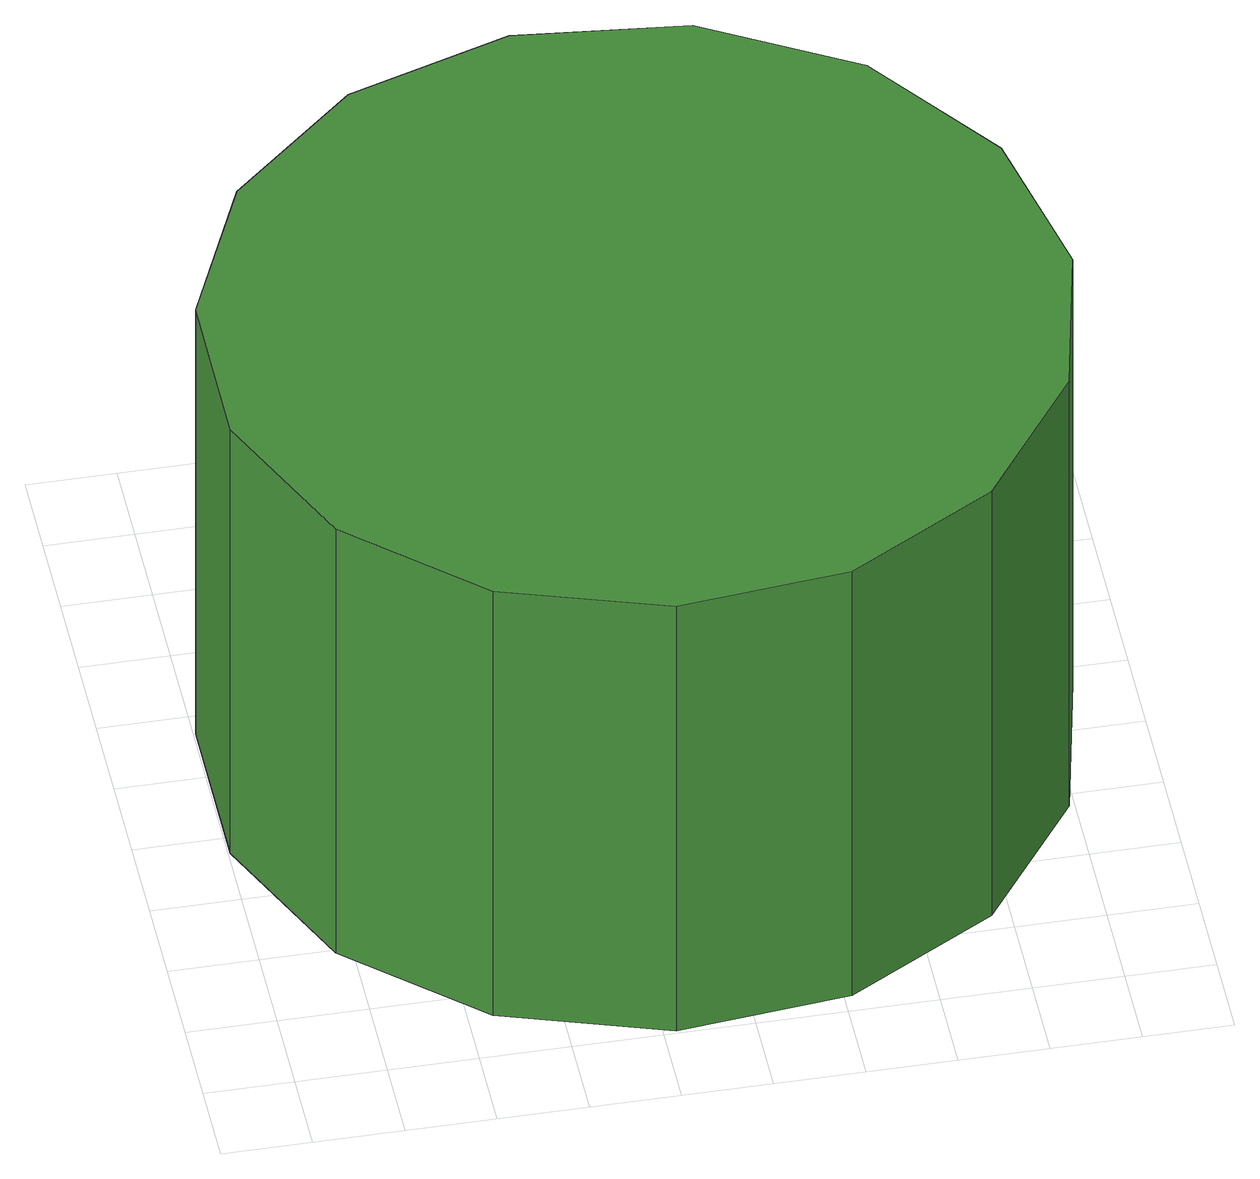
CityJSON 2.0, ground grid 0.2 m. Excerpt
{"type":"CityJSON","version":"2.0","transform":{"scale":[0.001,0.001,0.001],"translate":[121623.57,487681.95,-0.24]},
"CityObjects":{
"tree1":{"type":"SolitaryVegetationObject","attributes":{"function":"something"},"geometry":[{"type":"MultiSurface","lod":"1","boundaries":[[[0,1,2,3,4,5,6,7,8,9,10,11,12,13,14]],[[15,16,17,18,19,20,21,22,23,24,25,26,27,28,29]],[[0,29,28,1]],[[1,28,27,2]],[[2,27,26,3]],[[3,26,25,4]],[[4,25,24,5]],[[5,24,23,6]],[[6,23,22,7]],[[7,22,21,8]],[[8,21,20,9]],[[9,20,19,10]],[[10,19,18,11]],[[11,18,17,12]],[[12,17,16,13]],[[13,16,15,14]],[[14,15,29,0]]]}]}
},
"vertices":[
[1870,946,1208],[1788,1329,1208],[1558,1646,1208],[1218,1843,1208],[828,1884,1208],[455,1762,1208],[163,1500,1208],[4,1142,1208],[4,749,1208],[163,391,1208],[455,129,1208],[828,7,1208],[1218,48,1208],[1558,245,1208],[1788,562,1208],[1788,562,5],[1558,245,5],[1218,48,5],[828,7,5],[455,129,5],[163,391,5],[4,749,5],[4,1142,5],[163,1500,5],[455,1762,5],[828,1884,5],[1218,1843,5],[1558,1646,5],[1788,1329,5],[1870,946,5]
]}
